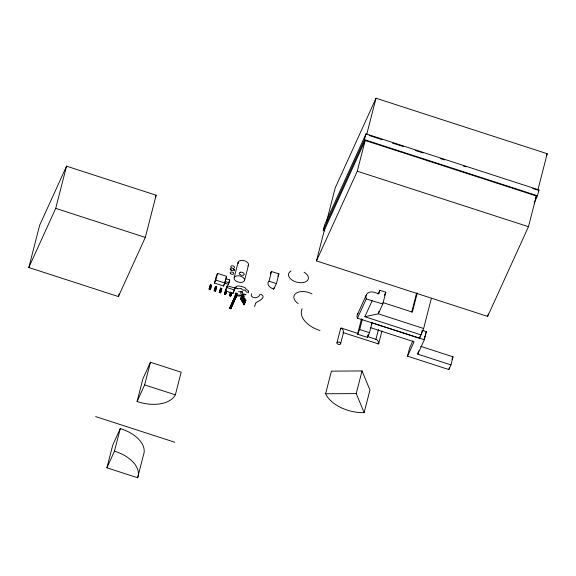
<?xml version="1.0" encoding="UTF-8"?>
<svg xmlns="http://www.w3.org/2000/svg" width="576" height="576" viewBox="0 0 576 576"><rect width="100%" height="100%" fill="white"/><g stroke="black" fill="none" stroke-linecap="round" stroke-linejoin="round"><path stroke-width="0.86" d="M241.848 292.766L242.078 292.464A3.694 2.189 14.4 0 0 242.316 292.349M28.8 267.516L39.636 225.324L66.55 166.176L156.146 195.221L145.31 237.413L118.397 296.561L28.8 267.516L55.714 208.368L66.55 166.176M118.397 296.561L119.059 293.976M106.906 467.813L112.716 445.183L120.276 428.573A31.478 18.634 14.4 0 1 143.431 455.141L137.621 477.77L106.906 467.813L114.466 451.195L120.276 428.573M137.074 401.501L142.884 378.871L150.444 362.261L181.166 372.218L175.356 394.848A31.478 18.634 14.4 0 1 137.074 401.501L144.634 384.89L150.444 362.261M209.081 289.188L210.391 284.76L211.601 285.149L210.694 288.684L210.29 289.577L209.081 289.188L210.391 284.76M210.29 289.577L211.01 286.747M214.488 283.054L216.209 276.358L217.548 273.406L226.634 276.35L224.914 283.054L223.567 285.998L214.488 283.054L215.827 280.109L217.548 273.406M214.186 290.844L215.496 286.416L216.706 286.805L215.798 290.34L215.395 291.233L214.186 290.844L215.496 286.416M215.395 291.233L216.115 288.403M219.29 292.493L220.608 288.072L221.81 288.461L220.903 291.996L220.5 292.889L219.29 292.493L220.608 288.072M220.5 292.889L221.81 288.461M223.567 285.998L223.999 284.328M225.151 281.52L225.871 278.705L229.723 279.958L229.003 282.766L228.29 284.335L224.438 283.09L225.151 281.52L229.003 282.766M226.735 290.822L225.605 294.545L224.395 294.149L227.268 285.782L237.067 288.713A1.548 0.914 14.4 0 0 237.348 288.734L237.607 288.734M224.395 294.149L225.713 289.728M235.246 287.611L234.619 287.59A5.789 3.427 14.4 0 0 234.41 287.64L234.454 288.072A2.974 1.757 14.4 0 0 234.95 288.252L232.992 293.4L225.288 290.909L227.268 285.782M225.605 294.545L226.512 291.01M228.29 284.335L228.83 282.226M231.84 292.478L230.71 296.194L229.5 295.805L230.407 292.27M234.144 277.718L238.111 262.289M229.5 295.805L230.638 292.09M230.71 296.194L231.617 292.666M232.992 293.4L234.972 288.281M229.63 308.398L230.256 306.648L231.466 307.044L231.242 307.894L230.839 308.786L229.63 308.398L230.256 306.648M230.479 306.533L231.106 304.783L232.315 305.172L232.092 306.029L231.689 306.922L230.479 306.533L231.106 304.783M231.329 304.661L231.955 302.918L233.165 303.307L232.942 304.164L232.538 305.057L231.329 304.661L231.955 302.918M233.388 303.185L234.014 301.442L233.388 303.185L232.178 302.796L232.402 301.939L232.805 301.054L234.194 301.406L234.821 299.664L234.194 301.406M230.839 308.786L231.466 307.044M232.178 302.796L232.805 301.054M231.689 306.922L232.315 305.172M233.611 299.275L232.992 301.018L233.611 299.275L235.008 299.628L235.411 298.735L235.627 297.886L234.425 297.497L233.798 299.239L234.425 297.497M232.538 305.057L233.165 303.307M234.605 297.461L235.922 293.033L237.125 293.429L236.218 296.957L235.814 297.85L234.605 297.461L235.922 293.033M235.008 299.628L235.627 297.886M235.814 297.85L237.125 293.429M240.602 293.429L240.79 292.694M244.519 280.49A5.371 3.175 14.4 0 0 237.499 275.767A5.371 3.175 14.4 0 0 235.98 281.059A5.371 3.175 14.4 0 0 244.519 280.49L248.479 265.061M242.827 295.366C238.385 297.252 230.479 294.689 242.122 295.085A1.001 0.59 14.4 0 0 242.41 295.027L243.137 294.754L241.416 299.426L240.516 299.138L242.201 294.494L243.23 294.703A5.76 3.413 14.4 0 0 243.511 294.538L244.346 294.005L243.259 294.149M240.516 299.138L242.201 294.494M241.416 299.426L241.963 297.274M241.459 300.917L243.137 296.28L244.037 296.568L243.482 298.728L242.352 301.205L241.459 300.917L243.137 296.28M242.352 301.205L244.037 296.568M242.395 302.702L243.994 298.246L244.886 298.534L244.332 300.694L243.288 302.99L242.395 302.702L243.994 298.246M243.288 302.99L243.655 301.55M243.331 304.481L245.016 299.844L245.909 300.132L245.354 302.285L244.224 304.769L243.331 304.481L245.016 299.844M244.224 304.769L244.778 302.616M269.035 281.203L271.526 271.505L278.928 273.902L276.437 283.601L273.737 289.109A7.956 4.709 14.4 0 1 269.035 281.203L276.437 283.601M273.737 289.109L274.154 287.489M324.929 230.954L323.222 230.4L324.72 224.597L366.005 133.862L538.97 189.936L537.48 195.746L534.132 203.098M324.353 230.177L365.17 140.479L536.35 195.97L528.466 226.699L487.649 316.397L316.462 260.906L324.778 228.521M326.513 221.767L335.196 187.934L376.02 98.23L547.2 153.72L537.847 190.159M323.222 230.4L364.507 139.673L366.005 133.862M316.462 260.906L357.278 171.209L365.17 140.479M366.66 134.669L376.02 98.23M336.974 342.778L340.682 328.327M325.606 393.775L331.416 371.146L362.038 370.951L369.958 390.031L364.147 412.654A31.478 18.634 14.4 0 1 325.606 393.775L356.227 393.581L364.147 412.654M340.603 343.793A1.886 1.116 14.4 0 0 338.184 342.108A1.886 1.116 14.4 0 0 337.586 343.951A1.886 1.116 14.4 0 0 340.603 343.793L343.562 332.287M422.136 330.293L426.384 331.675L424.31 339.739L372.046 322.798L369.504 332.698L367.373 337.37L357.574 334.195L361.534 318.787M357.574 334.195L359.705 329.522L362.34 319.255M367.373 337.37L368.014 334.894M382.795 303.962L372.132 300.773L364.882 316.714L378.31 313.819L382.795 303.962L385.812 292.198L379.814 290.254L378.907 293.803L374.306 292.313A7.186 5.76 24.5 0 0 367.668 293.22A7.186 5.76 24.5 0 0 366.278 298.872L357.494 318.175L419.558 338.299L423.626 328.507L431.345 298.447M356.227 393.581L362.038 370.951M378.958 311.299L378.31 313.819L423.626 328.507M375.826 339.718L378.425 329.58M378.698 343.67L381.953 330.998M411.682 312.091L416.578 293.047M417.254 293.062L412.358 312.113L383.004 302.602M420.689 346.342L453.031 356.825L450.958 364.896L448.834 369.562L407.506 356.17L409.579 348.098L412.855 340.898M419.558 338.299L420.005 336.571M422.201 330.617L421.092 334.937L364.882 316.714M450.958 364.896L417.766 354.132L418.594 350.906M448.834 369.562L449.244 367.949M487.649 316.397L488.304 313.841M424.822 337.032L425.016 335.981L424.778 336.37M424.613 337.738L424.253 338.767M242.705 292.039L241.747 291.305M366.394 294.804L357.386 314.604L356.911 316.555L357.494 318.175M155.405 196.841L156.146 195.221M211.198 286.042L211.601 285.149M216.302 287.698L216.706 286.805M225.965 277.826L226.634 276.35M229.01 281.52L229.723 279.958M242.251 296.647L243.094 294.79M243.842 300.838L244.886 298.534M245.059 301.997L245.909 300.132M378.036 294.163L379.814 290.254M384.437 295.229L385.812 292.198M371.333 324.353L372.046 322.798M407.506 356.17L414.058 341.777L370.764 327.744M425.29 334.073L426.384 331.675M417.766 354.132L424.31 339.739M451.966 359.158L453.031 356.825M546.458 155.354L547.2 153.72M538.229 191.57L538.97 189.936M535.241 198.41L536.35 195.97M254.498 306.605L255.78 303.098M277.769 276.264L278.928 273.902M357.386 314.604L358.013 313.574M251.489 293.652L251.266 295.286A8.021 4.752 14.4 0 0 251.489 296.114C253.354 298.829 259.099 298.037 259.855 294.574A5.551 3.283 14.4 0 1 259.992 294.386L260.892 294.286A2.153 1.274 14.4 0 1 261.554 294.574C266.35 297.778 258.732 300.888 256.277 302.544A3.247 1.922 14.4 0 0 256.025 302.789L255.931 302.904M245.354 294.746L243.029 295.344M245.635 294.458L245.974 294.71M241.279 291.406L240.509 291.838M375.998 339.466L377.258 340.078A3.708 1.771 67.6 0 1 378.108 341.294L378.727 343.548A1.354 0.648 67.6 0 1 378.518 343.93L342.972 332.561L343.382 332.539A1.354 0.648 67.6 0 0 343.591 332.158L342.972 329.904A3.708 1.771 67.6 0 0 342.122 328.687L340.862 328.075A1.354 0.648 67.6 0 0 340.654 328.457L340.69 329.141M248.4 292.212C249.61 290.347 245.477 289.67 245.282 287.863A1.058 0.626 14.4 0 0 245.189 287.712C242.51 286.682 238.291 285.17 235.894 286.546A2.7 1.598 14.4 0 0 235.858 286.747L236.405 287.618L235.433 287.618M240.314 291.888L238.313 291.672M248.328 292.234L246.658 292.147A4.99 2.952 14.4 0 1 246.312 292.061L245.426 290.354L244.116 290.052M243.864 290.074L242.993 290.066A7.466 4.421 14.4 0 1 242.734 290.038L241.142 288.691M237.823 288.734L238.32 288.706A1.699 1.008 14.4 0 0 238.608 288.677L240.934 288.648M243.065 294.134L242.46 293.702A9.583 5.674 14.4 0 1 242.251 293.465L241.884 292.874M369.23 135.497L382.068 139.658M392.342 142.992L403.466 146.599M415.447 150.48L423.151 152.978M440.273 158.53L444.55 159.912M463.378 166.018L465.948 166.853M532.706 188.496L536.99 189.878M364.507 139.673L537.48 195.746M357.278 171.209L528.466 226.699M366.278 298.872L372.132 300.773M55.714 208.368L145.31 237.413M215.827 280.109L224.914 283.054M359.705 329.522L369.504 332.698M226.814 287.539L234.526 290.038M341.273 328.046L358.006 333.475M367.207 336.456L376.409 339.437M241.646 296.654L242.539 296.942M242.59 298.433L243.482 298.728M209.484 288.295L210.694 288.684M214.589 289.951L215.798 290.34M219.701 291.607L220.903 291.996M224.806 293.256L226.008 293.652M229.91 294.912L231.113 295.308M235.015 296.568L236.218 296.957M243.439 300.406L244.332 300.694M234.202 298.346L235.411 298.735M234.022 298.382L235.224 298.778M244.462 301.997L245.354 302.285M233.395 300.125L234.605 300.514M232.589 301.903L233.791 302.292M231.739 303.768L232.942 304.164M230.89 305.64L232.092 306.029M230.04 307.505L231.242 307.894M144.634 384.89L175.356 394.848M95.659 416.592L174.802 442.246M378.108 343.951L377.561 343.613M231.314 267.523A1.886 1.116 14.4 0 1 231.278 265.946A1.886 1.116 14.4 0 1 233.82 266.263A1.886 1.116 14.4 0 1 234.115 267.869M233.734 268.963A1.886 1.116 14.4 0 1 234.137 270.821M231.228 270.122A1.886 1.116 14.4 0 1 231.034 269.222M270.425 274.176A7.956 4.709 14.4 0 1 271.526 271.505M298.217 303.566A12.089 7.157 14.4 0 1 296.028 293.278A12.089 7.157 14.4 0 1 311.969 293.947M304.056 272.189A10.195 6.034 14.4 0 1 306.41 281.383A10.195 6.034 14.4 0 1 292.032 280.044A10.195 6.034 14.4 0 1 291.118 270.986M319.968 330.53A25.524 15.113 14.4 0 1 302.09 308.794M238.183 263.606A5.371 3.175 14.4 0 1 243.907 260.554A5.371 3.175 14.4 0 1 247.982 265.91M114.466 451.195A31.478 18.634 14.4 0 1 137.621 477.77M240.264 272.218L239.213 273.082L239.666 274.342L241.344 275.263L243.274 275.299L244.318 274.435L243.864 273.175L242.186 272.254L240.264 272.218M230.666 273.751A1.886 1.116 14.4 0 0 233.748 273.73A1.886 1.116 14.4 0 0 231.473 271.973A1.886 1.116 14.4 0 0 230.666 273.751M230.76 269.899A1.886 1.116 14.4 0 0 233.827 269.842A1.886 1.116 14.4 0 0 231.516 268.106A1.886 1.116 14.4 0 0 230.76 269.899"/></g></svg>
